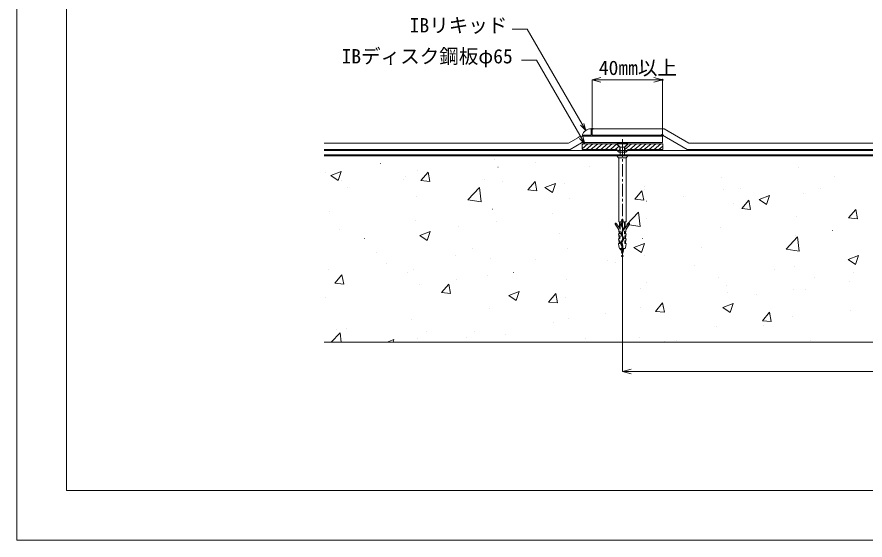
# Model space of a CAD drawing. Units: millimetres, scale not verified. Extents: x -840 to 840, y -594 to 594.
# Drawn here: x -840 to -157, y -594 to -173 of the extents above; entities that cross this region are included whole.
import ezdxf
from ezdxf.enums import TextEntityAlignment as Align

# ---------------------------------------------------------------- set-up
doc = ezdxf.new("R2010")
doc.units = ezdxf.units.MM
doc.header["$LTSCALE"] = 2
doc.header["$PDMODE"] = 32
doc.header["$PDSIZE"] = 1
doc.linetypes.add('CHAIN1', pattern=[8, 5, -1, 1, -1])
doc.linetypes.add('DASHED2', pattern=[3, 2, -1])
for name, color, linetype, lineweight in [('0-0_寸法線', 7, 'Continuous', 9), ('0-1_文字', 5, 'Continuous', 9), ('0-2_躯体', 134, 'Continuous', 9), ('0-3_輪郭線', 2, 'Continuous', 9), ('0-4_図面枠', 7, 'Continuous', 9), ('0-6_0', 7, 'Continuous', 9), ('0-8_緩衝フォーム', 7, 'Continuous', 9), ('0-9_IBｼｰﾄ', 7, 'Continuous', 9), ('0-A_IBリキッド', 7, 'Continuous', 9), ('0-B_部材(積層鋼板)', 4, 'Continuous', 9), ('0-C_部材(ﾋﾞｽ類)', 7, 'Continuous', 9), ('0-D_中心線', 2, 'CHAIN1', 9)]:
    doc.layers.add(name, color=color, linetype=linetype, lineweight=lineweight)
doc.layers.add('0-E_Defpoints', color=7, linetype='Continuous')
doc.styles.add('ＭＳ ゴシック', font='')
doc.styles.get('ＭＳ ゴシック').set_extended_font_data('MS Gothic')

# ---------------------------------------------------------------- blocks, each defined once
blk = doc.blocks.new('_Open30')
at = {"layer": '0-6_0'}
blk.add_line((0, 0), (-2, 0), dxfattribs=at)
blk.add_lwpolyline([(-2, 0.5359), (0, 0), (-2, -0.5359)], dxfattribs=at)

msp = doc.modelspace()

# ---------------------------------------------------------------- linework, layer by layer
at = {"layer": '0-0_寸法線'}
for p, q in [((-376.809, -261.851), (-376.809, -223.322)), ((-369.809, -223.322), (-327.308, -223.322)), ((-320.308, -266.853), (-320.308, -223.322)), ((-352.559, -366.252), (-352.559, -458.252)), ((-345.559, -458.252), (240.441, -458.252))]:
    msp.add_line(p, q, dxfattribs=at)
for points in [[(-382.11, -264.229), (-429.236, -182.604), (-441.236, -182.604)], [(-382.79, -274.851), (-421.651, -207.54), (-433.651, -207.54)], [(-386.353, -259.986), (-382.11, -264.229), (-383.663, -258.433)], [(-387.033, -270.608), (-382.79, -274.851), (-384.343, -269.055)]]:
    msp.add_lwpolyline(points, dxfattribs=at)
at = {"layer": '0-2_躯体', "color": 7}
for p, q in [((-592.559, -284.684), (487.441, -284.684)), ((-592.559, -434.684), (487.441, -434.684))]:
    msp.add_line(p, q, dxfattribs=at)
at = {"layer": '0-2_躯体'}
for p, q in [((-547.45, -290.76), (-547.43, -290.76)), ((-455.544, -287.515), (-455.524, -287.515)), ((-422.67, -289.843), (-422.65, -289.843)), ((-378.731, -293.083), (-378.711, -293.083)), ((-591.33, -298.334), (-591.31, -298.334)), ((-587.345, -300.45), (-578.943, -297.225)), ((-581.376, -304.477), (-578.943, -297.225)), ((-517.87, -296.512), (-517.85, -296.512)), ((-514.705, -304.507), (-508.92, -297.613)), ((-507.532, -305.135), (-508.92, -297.613)), ((-452.711, -293.798), (-452.691, -293.798)), ((-210.839, -293.884), (-210.819, -293.884)), ((-587.345, -300.45), (-581.376, -304.477)), ((-578.483, -304.194), (-578.463, -304.194)), ((-528.497, -303.775), (-528.477, -303.775)), ((-527.272, -301.041), (-527.252, -301.041)), ((-514.705, -304.507), (-507.532, -305.135)), ((-463.213, -303.748), (-463.193, -303.748)), ((-448.714, -305.096), (-448.694, -305.096)), ((-428.634, -312.038), (-422.849, -305.143)), ((-421.461, -312.665), (-422.849, -305.143)), ((-414.889, -310.061), (-406.487, -306.836)), ((-408.92, -314.087), (-406.487, -306.836)), ((-399.154, -306.454), (-399.134, -306.454)), ((-272.451, -302.333), (-272.431, -302.333)), ((-181.73, -301.296), (-181.71, -301.296)), ((-573.945, -309.759), (-573.925, -309.759)), ((-476.946, -319.951), (-467.6, -310.209)), ((-466.274, -321.606), (-467.6, -310.209)), ((-428.634, -312.038), (-421.461, -312.665)), ((-414.889, -310.061), (-408.92, -314.087)), ((-342.562, -319.568), (-336.777, -312.674)), ((-335.39, -320.195), (-336.777, -312.674)), ((-335.096, -309.161), (-335.076, -309.161)), ((-334.778, -311.331), (-334.758, -311.331)), ((-271.037, -311.867), (-271.017, -311.867)), ((-257.516, -311.274), (-257.496, -311.274)), ((-192.937, -311.053), (-192.917, -311.053)), ((-518.696, -317.108), (-518.676, -317.108)), ((-476.946, -319.951), (-466.274, -321.606)), ((-395.391, -319.013), (-395.371, -319.013)), ((-342.562, -319.568), (-335.39, -320.195)), ((-302.964, -317.257), (-302.944, -317.257)), ((-256.491, -327.098), (-250.706, -320.204)), ((-249.319, -327.726), (-250.706, -320.204)), ((-242.434, -319.672), (-234.032, -316.446)), ((-242.434, -319.672), (-236.465, -323.698)), ((-236.465, -323.698), (-234.032, -316.446)), ((-206.978, -314.574), (-206.958, -314.574)), ((-457.003, -327.462), (-456.983, -327.462)), ((-333.004, -321.212), (-332.984, -321.212)), ((-262.92, -323.065), (-262.9, -323.065)), ((-256.491, -327.098), (-249.319, -327.726)), ((-170.42, -334.628), (-164.635, -327.734)), ((-163.247, -335.256), (-164.635, -327.734)), ((-588.678, -329.121), (-588.658, -329.121)), ((-408.79, -331.189), (-408.77, -331.189)), ((-348.877, -339.813), (-339.531, -330.072)), ((-338.205, -341.468), (-339.531, -330.072)), ((-212.298, -333.831), (-212.278, -333.831)), ((-519.329, -336.459), (-519.309, -336.459)), ((-484.279, -341.127), (-484.259, -341.127)), ((-454.238, -337.173), (-454.218, -337.173)), ((-348.877, -339.813), (-348.257, -339.909)), ((-347.19, -340.075), (-338.205, -341.468)), ((-332.902, -335.078), (-332.882, -335.078)), ((-170.42, -334.628), (-163.247, -335.256)), ((-579.942, -344.141), (-579.922, -344.141)), ((-515.716, -348.765), (-507.314, -345.539)), ((-509.747, -352.791), (-507.314, -345.539)), ((-402.884, -347.091), (-402.864, -347.091)), ((-273.911, -342.281), (-273.891, -342.281)), ((-183.257, -344.671), (-183.237, -344.671)), ((-560.065, -351.105), (-560.045, -351.105)), ((-515.716, -348.765), (-509.747, -352.791)), ((-336.237, -351.278), (-336.217, -351.278)), ((-220.808, -359.675), (-211.462, -349.934)), ((-213.298, -348.625), (-213.278, -348.625)), ((-210.136, -361.33), (-211.462, -349.934)), ((-472.867, -359.103), (-472.847, -359.103)), ((-396.85, -358.96), (-396.83, -358.96)), ((-343.261, -358.375), (-334.858, -355.15)), ((-343.261, -358.375), (-337.291, -362.401)), ((-337.291, -362.401), (-334.858, -355.15)), ((-289.084, -358.603), (-289.064, -358.603)), ((-220.808, -359.675), (-210.136, -361.33)), ((-550.64, -362.361), (-550.62, -362.361)), ((-486.581, -365.067), (-486.561, -365.067)), ((-458.462, -367.409), (-458.442, -367.409)), ((-422.523, -367.774), (-422.503, -367.774)), ((-364.573, -368.541), (-364.553, -368.541)), ((-334.532, -364.586), (-334.512, -364.586)), ((-170.805, -367.986), (-162.403, -364.76)), ((-170.805, -367.986), (-164.836, -372.012)), ((-164.836, -372.012), (-162.403, -364.76)), ((-542.849, -371.116), (-542.829, -371.116)), ((-358.464, -370.48), (-358.444, -370.48)), ((-294.405, -373.187), (-294.385, -373.187)), ((-213.757, -373.779), (-213.737, -373.779)), ((-589.397, -375.773), (-589.377, -375.773)), ((-584.126, -387.24), (-578.341, -380.346)), ((-576.953, -387.868), (-578.341, -380.346)), ((-525.338, -378.48), (-525.318, -378.48)), ((-520.789, -376.406), (-520.769, -376.406)), ((-461.28, -381.186), (-461.26, -381.186)), ((-440.359, -378.519), (-440.339, -378.519)), ((-275.37, -382.228), (-275.35, -382.228)), ((-230.346, -375.893), (-230.326, -375.893)), ((-166.288, -378.6), (-166.268, -378.6)), ((-584.126, -387.24), (-576.953, -387.868)), ((-581.401, -384.089), (-581.381, -384.089)), ((-515.847, -388.457), (-515.827, -388.457)), ((-498.055, -394.771), (-492.27, -387.876)), ((-490.882, -395.398), (-492.27, -387.876)), ((-485.807, -384.502), (-485.787, -384.502)), ((-397.221, -383.893), (-397.201, -383.893)), ((-333.162, -386.599), (-333.142, -386.599)), ((-197.892, -382.652), (-197.872, -382.652)), ((-169.378, -386.017), (-169.358, -386.017)), ((-498.055, -394.771), (-490.882, -395.398)), ((-444.087, -397.079), (-435.685, -393.854)), ((-438.118, -401.105), (-435.685, -393.854)), ((-411.984, -402.301), (-406.198, -395.406)), ((-404.811, -402.928), (-406.198, -395.406)), ((-337.696, -391.225), (-337.676, -391.225)), ((-269.103, -389.306), (-269.083, -389.306)), ((-267.874, -394.665), (-267.854, -394.665)), ((-244.866, -395.955), (-244.846, -395.955)), ((-214.826, -392), (-214.806, -392)), ((-205.045, -392.012), (-205.025, -392.012)), ((-591.633, -398.434), (-591.613, -398.434)), ((-444.087, -397.079), (-438.118, -401.105)), ((-411.984, -402.301), (-404.811, -402.928)), ((-398.309, -398.907), (-398.289, -398.907)), ((-459.921, -407.357), (-459.901, -407.357)), ((-337.857, -406.678), (-337.837, -406.678)), ((-325.912, -409.831), (-320.127, -402.937)), ((-320.652, -405.932), (-320.632, -405.932)), ((-318.74, -410.459), (-320.127, -402.937)), ((-271.632, -406.69), (-263.229, -403.464)), ((-271.632, -406.69), (-265.663, -410.716)), ((-265.663, -410.716), (-263.229, -403.464)), ((-169.138, -409), (-169.118, -409)), ((-522.248, -416.354), (-522.228, -416.354)), ((-396.141, -415.871), (-396.121, -415.871)), ((-366.1, -411.916), (-366.08, -411.916)), ((-325.912, -409.831), (-318.74, -410.459)), ((-239.841, -417.361), (-234.056, -410.467)), ((-232.668, -417.989), (-234.056, -410.467)), ((-215.217, -413.726), (-215.197, -413.726)), ((-407.839, -418.69), (-407.819, -418.69)), ((-276.829, -422.175), (-276.809, -422.175)), ((-239.841, -417.361), (-232.668, -417.989)), ((-239.12, -421.013), (-239.1, -421.013)), ((-587.032, -434.684), (-579.759, -427.104)), ((-582.861, -424.036), (-582.841, -424.036)), ((-578.877, -434.684), (-579.759, -427.104)), ((-574.514, -423.358), (-574.494, -423.358)), ((-510.455, -426.064), (-510.435, -426.064)), ((-471.927, -425.848), (-471.907, -425.848)), ((-446.397, -428.771), (-446.377, -428.771)), ((-542.051, -434.684), (-536.512, -432.557)), ((-537.225, -434.684), (-536.512, -432.557)), ((-517.375, -431.831), (-517.355, -431.831)), ((-477.821, -430.703), (-477.801, -430.703)), ((-382.338, -431.477), (-382.318, -431.477)), ((-339.155, -431.172), (-339.135, -431.172)), ((-318.279, -434.184), (-318.259, -434.184)), ((-309.103, -433.026), (-309.083, -433.026)), ((-200.946, -433.346), (-200.926, -433.346))]:
    msp.add_line(p, q, dxfattribs=at)
at = {"layer": '0-3_輪郭線'}
msp.add_lwpolyline([(800, 554), (-800, 554), (-800, -554), (800, -554)], close=True, dxfattribs=at)
at = {"layer": '0-4_図面枠'}
msp.add_lwpolyline([(840, -594), (840, 594), (-840, 594), (-840, -594)], close=True, dxfattribs=at)
at = {"layer": '0-8_緩衝フォーム'}
for p, q in [((-592.559, -280.351), (487.441, -280.351)), ((-592.559, -283.684), (487.441, -283.684))]:
    msp.add_line(p, q, dxfattribs=at)
at = {"layer": '0-9_IBｼｰﾄ'}
for p, q in [((-318.97, -262.851), (-376.809, -262.851)), ((-376.809, -267.851), (-376.809, -262.851)), ((-318.97, -262.851), (-299.051, -274.351)), ((-396.01, -274.351), (-387.951, -269.698)), ((-320.309, -268.851), (-384.809, -268.851)), ((-376.809, -267.851), (-320.309, -267.851)), ((-320.309, -267.851), (-300.391, -279.351)), ((-320.309, -273.851), (-320.309, -268.851)), ((-592.559, -274.351), (-396.01, -274.351)), ((-592.559, -279.351), (-394.67, -279.351)), ((-394.67, -279.351), (-385.451, -274.028)), ((-320.309, -273.851), (-384.809, -273.851)), ((-300.391, -279.351), (205.33, -279.351)), ((-299.051, -274.351), (203.99, -274.351))]:
    msp.add_line(p, q, dxfattribs=at)
for radius in [6.25, 1.25]:
    msp.add_arc((-384.809, -275.101), radius, 90, 120.90851, dxfattribs=at)
at = {"layer": '0-A_IBリキッド'}
for p, q in [((-377.809, -267.851), (-377.809, -262.851)), ((-384.809, -267.851), (-377.809, -267.851))]:
    msp.add_line(p, q, dxfattribs=at)
msp.add_arc((-377.809, -270.251), 7.4, 90, 161.07536, dxfattribs=at)
at = {"layer": '0-B_部材(積層鋼板)'}
for p, q in [((-385.059, -275.615), (-384.143, -274.851)), ((-385.059, -278.869), (-380.239, -274.851)), ((-381.732, -279.351), (-376.334, -274.851)), ((-377.828, -279.351), (-372.43, -274.851)), ((-373.924, -279.351), (-368.526, -274.851)), ((-370.02, -279.351), (-364.622, -274.851)), ((-366.115, -279.351), (-360.718, -274.851)), ((-362.211, -279.351), (-357.005, -275.011)), ((-358.307, -279.351), (-355.224, -276.78)), ((-356.137, -280.796), (-354.529, -279.456)), ((-350.59, -279.427), (-345.101, -274.851)), ((-346.594, -279.351), (-341.196, -274.851)), ((-342.69, -279.351), (-337.292, -274.851)), ((-338.786, -279.351), (-333.388, -274.851)), ((-334.882, -279.351), (-329.484, -274.851)), ((-330.977, -279.351), (-325.58, -274.851)), ((-327.073, -279.351), (-321.675, -274.851)), ((-323.169, -279.351), (-320.059, -276.758))]:
    msp.add_line(p, q, dxfattribs=at)
at = {"layer": '0-B_部材(積層鋼板)', "color": 7}
for p, q in [((-320.309, -274.851), (-384.809, -274.851)), ((-357.173, -279.533), (-355.709, -281.318)), ((-349.409, -281.318), (-347.946, -279.533)), ((-355.323, -281.501), (-349.796, -281.501))]:
    msp.add_line(p, q, dxfattribs=at)
for points in [[(-385.059, -275.101), (-385.059, -279.351), (-357.559, -279.351)], [(-347.559, -279.351), (-320.059, -279.351), (-320.059, -275.101)]]:
    msp.add_lwpolyline(points, dxfattribs=at)
at = {"layer": '0-B_部材(積層鋼板)', "color": 7, "linetype": 'DASHED2'}
for points in [[(-357.166, -274.851), (-354.529, -277.47), (-354.529, -281.501)], [(-347.953, -274.851), (-350.59, -277.47), (-350.59, -281.501)]]:
    msp.add_lwpolyline(points, dxfattribs=at)
at = {"layer": '0-B_部材(積層鋼板)', "color": 7}
for centre, radius, start, end in [((-384.809, -275.101), 0.25, 90, 180), ((-357.559, -279.851), 0.5, 39.3586, 90), ((-347.559, -279.851), 0.5, 90, 140.6414), ((-320.309, -275.101), 0.25, 0, 90), ((-355.323, -281.001), 0.5, 219.3586, 270), ((-349.796, -281.001), 0.5, 270, 320.6414)]:
    msp.add_arc(centre, radius, start, end, dxfattribs=at)
at = {"layer": '0-C_部材(ﾋﾞｽ類)'}
for p, q in [((-357.059, -274.851), (-348.059, -274.851)), ((-350.889, -277.681), (-354.229, -277.681)), ((-354.229, -284.082), (-354.229, -278.095)), ((-350.889, -278.095), (-350.889, -284.082)), ((-357.056, -284.684), (-348.062, -284.684)), ((-349.559, -286.199), (-355.559, -286.199)), ((-352.974, -338.213), (-353.543, -339.637)), ((-353.52, -340.504), (-352.172, -343.411)), ((-352.931, -338.198), (-353.512, -339.648)), ((-353.489, -340.49), (-352.141, -343.397)), ((-352.927, -339.883), (-352.356, -338.455)), ((-351.655, -343.166), (-352.923, -340.213)), ((-352.908, -337.111), (-352.908, -337.902)), ((-352.896, -339.895), (-352.315, -338.444)), ((-351.624, -343.152), (-352.892, -340.2)), ((-352.874, -337.092), (-352.874, -337.902)), ((-352.244, -337.902), (-352.244, -337.092)), ((-352.211, -337.902), (-352.211, -337.111)), ((-354.739, -342.687), (-354.937, -342.428)), ((-352.165, -343.87), (-353.533, -347.069)), ((-353.525, -347.948), (-352.146, -351.013)), ((-352.134, -343.883), (-353.502, -347.082)), ((-353.494, -347.935), (-352.116, -350.999)), ((-353.022, -347.289), (-351.651, -344.123)), ((-351.568, -350.691), (-353.016, -347.677)), ((-352.992, -347.302), (-351.621, -344.136)), ((-351.534, -350.684), (-352.986, -347.663)), ((-350.379, -342.687), (-350.182, -342.428)), ((-352.183, -351.582), (-353.731, -354.505)), ((-352.155, -351.599), (-353.701, -354.52)), ((-353.148, -354.798), (-351.561, -351.829)), ((-353.119, -354.813), (-351.532, -351.845)), ((-351.386, -359.082), (-354.397, -360.133)), ((-351.673, -359.082), (-354.397, -360.033)), ((-353.852, -359.082), (-353.766, -359.403)), ((-353.73, -355.655), (-353.005, -357.022)), ((-353.701, -355.639), (-352.975, -357.006)), ((-351.266, -359.082), (-353.476, -360.487)), ((-351.611, -361.859), (-353.251, -362.43)), ((-352.414, -356.69), (-353.142, -355.373)), ((-352.385, -356.674), (-353.113, -355.356)), ((-351.926, -361.544), (-353.018, -362.197)), ((-352.882, -357.38), (-352.916, -357.38)), ((-352.916, -357.38), (-352.896, -359.082)), ((-352.203, -357.38), (-352.236, -357.38)), ((-352.223, -359.082), (-352.203, -357.38)), ((-351.611, -361.959), (-353.251, -362.53)), ((-352.086, -362.141), (-352.891, -362.668))]:
    msp.add_line(p, q, dxfattribs=at)
for points in [[(-354.522, -277.388), (-357.059, -274.851), (-357.059, -274.551), (-348.059, -274.551), (-348.059, -274.851), (-350.596, -277.388)], [(-349.519, -286.14), (-348.062, -284.684), (-348.062, -284.082), (-357.056, -284.082), (-357.056, -284.684), (-355.6, -286.14)], [(-355.541, -286.282), (-355.541, -337.619), (-355.524, -337.619), (-355.452, -337.655), (-355.381, -337.655), (-355.31, -337.69), (-355.102, -337.737)], [(-350.017, -337.737), (-349.808, -337.69), (-349.737, -337.655), (-349.666, -337.655), (-349.595, -337.619), (-349.577, -337.619), (-349.577, -286.282)], [(-358.308, -339.496), (-355.559, -343.693), (-355.47, -345.293), (-354.404, -345.293), (-354.404, -347.516), (-355.559, -347.516), (-355.47, -349.133), (-354.457, -349.133), (-354.528, -351.338), (-355.559, -351.338), (-355.47, -352.956), (-354.599, -352.956), (-354.67, -355.178), (-355.559, -355.178), (-355.451, -357.318), (-354.809, -359.082), (-350.309, -359.082), (-349.667, -357.318), (-349.559, -355.178), (-350.448, -355.178), (-350.519, -352.956), (-349.648, -352.956), (-349.559, -351.338), (-350.59, -351.338), (-350.662, -349.133), (-349.648, -349.133), (-349.559, -347.516), (-350.715, -347.516), (-350.715, -345.293), (-349.648, -345.293), (-349.559, -343.693), (-346.811, -339.496)], [(-354.937, -337.939), (-354.937, -342.428), (-357.585, -338.963)], [(-352.908, -337.831), (-354.404, -337.831), (-354.404, -343.693), (-354.67, -343.693), (-354.67, -342.94)], [(-352.211, -337.831), (-350.715, -337.831), (-350.715, -343.693), (-350.448, -343.693), (-350.448, -342.94)], [(-347.534, -338.963), (-350.182, -342.428), (-350.182, -337.939)], [(-355.47, -345.293), (-355.47, -345.542), (-355.168, -346.307), (-355.133, -347.516)], [(-349.648, -345.293), (-349.648, -345.542), (-349.95, -346.307), (-349.986, -347.516)], [(-355.079, -351.338), (-355.097, -350.129), (-355.47, -349.329), (-355.47, -349.133)], [(-355.47, -352.956), (-355.47, -353.133), (-355.026, -353.969), (-355.008, -355.178)], [(-349.648, -352.956), (-349.648, -353.133), (-350.093, -353.969), (-350.11, -355.178)], [(-350.039, -351.338), (-350.022, -350.129), (-349.648, -349.329), (-349.648, -349.133)], [(-353.345, -359.082), (-353.766, -359.403), (-354.397, -360.033), (-354.397, -360.133), (-353.476, -360.487), (-353.018, -362.197), (-353.251, -362.43), (-353.251, -362.53), (-352.891, -362.668), (-352.559, -363.908), (-352.086, -362.141), (-351.611, -361.959), (-351.611, -361.859), (-351.926, -361.544), (-351.266, -359.082)], [(-352.882, -359.082), (-352.882, -358.105), (-352.236, -358.105), (-352.236, -359.082)]]:
    msp.add_lwpolyline(points, dxfattribs=at)
for centre, radius, start, end in [((-355.229, -278.095), 1, 0, 45), ((-349.889, -278.095), 1, 135, 180), ((-355.741, -286.282), 0.2, 0, 45), ((-349.377, -286.282), 0.2, 135, 180), ((-357.941, -339.236), 0.449, 37.38183, 215.39037), ((-355.144, -337.939), 0.207, 0, 78.37519), ((-352.526, -340.043), 1.095, 158.2146, 204.87271), ((-352.526, -340.043), 1.062, 158.17187, 204.87271), ((-352.559, -336.523), 0.683, 300.64443, 239.35557), ((-352.559, -336.523), 0.65, 298.99242, 241.00758), ((-353.671, -337.902), 0.763, 335.97512, 0), ((-352.526, -340.043), 0.431, 158.20137, 203.23665), ((-353.671, -337.902), 0.796, 338.19323, 0), ((-352.526, -340.043), 0.398, 158.19323, 203.23665), ((-353.671, -337.902), 1.427, 337.19074, 0), ((-353.671, -337.902), 1.46, 338.19323, 0), ((-349.975, -337.939), 0.207, 101.62481, 180), ((-347.177, -339.236), 0.449, 324.60963, 142.61817), ((-355.17, -342.94), 0.5, 0, 30.42714), ((-352.526, -347.499), 1.095, 156.84042, 204.22194), ((-352.526, -347.499), 1.062, 156.84042, 204.22194), ((-352.597, -347.476), 0.465, 156.27812, 205.66734), ((-352.597, -347.476), 0.431, 156.27812, 205.66734), ((-352.683, -343.648), 0.564, 336.84042, 24.87271), ((-352.683, -343.648), 0.597, 336.84042, 24.87271), ((-352.747, -343.648), 1.194, 336.58818, 23.8287), ((-352.747, -343.648), 1.228, 336.58818, 23.8287), ((-349.948, -342.94), 0.5, 149.57286, 180), ((-352.646, -355.079), 1.228, 152.09899, 207.95156), ((-352.646, -355.079), 1.194, 152.09899, 207.95156), ((-352.621, -355.079), 0.597, 151.87656, 209.41932), ((-352.621, -355.079), 0.564, 151.87656, 209.43109), ((-352.65, -351.266), 0.564, 325.90086, 26.66039), ((-352.65, -351.266), 0.597, 326.07565, 26.59167), ((-352.615, -351.266), 1.194, 331.85925, 28.78795), ((-352.615, -351.266), 1.228, 331.85949, 28.27499), ((-353.679, -357.38), 0.763, 0, 27.95156), ((-353.679, -357.38), 0.796, 0, 27.95156), ((-353.663, -357.38), 1.427, 0, 28.91197), ((-353.663, -357.38), 1.46, 0, 28.91198)]:
    msp.add_arc(centre, radius, start, end, dxfattribs=at)
at = {"layer": '0-D_中心線'}
msp.add_line((-352.559, -365.252), (-352.559, -270.551), dxfattribs=at)
at = {"layer": '0-E_Defpoints'}
for p in [(-320.308, -223.322), (-376.809, -262.851), (-320.308, -267.853), (-352.559, -365.252)]:
    msp.add_point(p, dxfattribs=at)

# ---------------------------------------------------------------- block references
at = {"layer": '0-0_寸法線', "xscale": 3.5, "yscale": 3.5, "rotation": 180}
for p in [(-376.809, -223.322), (-352.559, -458.252)]:
    msp.add_blockref('_Open30', p, dxfattribs=at)
at = {"layer": '0-0_寸法線', "xscale": 3.5, "yscale": 3.5}
msp.add_blockref('_Open30', (-320.308, -223.322), dxfattribs=at)

# ---------------------------------------------------------------- texts
at = {"layer": '0-0_寸法線', "style": 'ＭＳ ゴシック'}
msp.add_text('40㎜以上', height=11.54, dxfattribs=at).set_placement((-371.487, -222.886), align=Align.BOTTOM_LEFT)
at = {"layer": '0-1_文字', "color": 7, "style": 'ＭＳ ゴシック'}
for s, p in [('IBリキッド', (-523.806, -188.663)), ('IBディスク鋼板φ65', (-578.645, -213.599))]:
    msp.add_text(s, height=11.54, dxfattribs=at).set_placement(p, align=Align.BOTTOM_LEFT)

doc.saveas('drawing.dxf')
